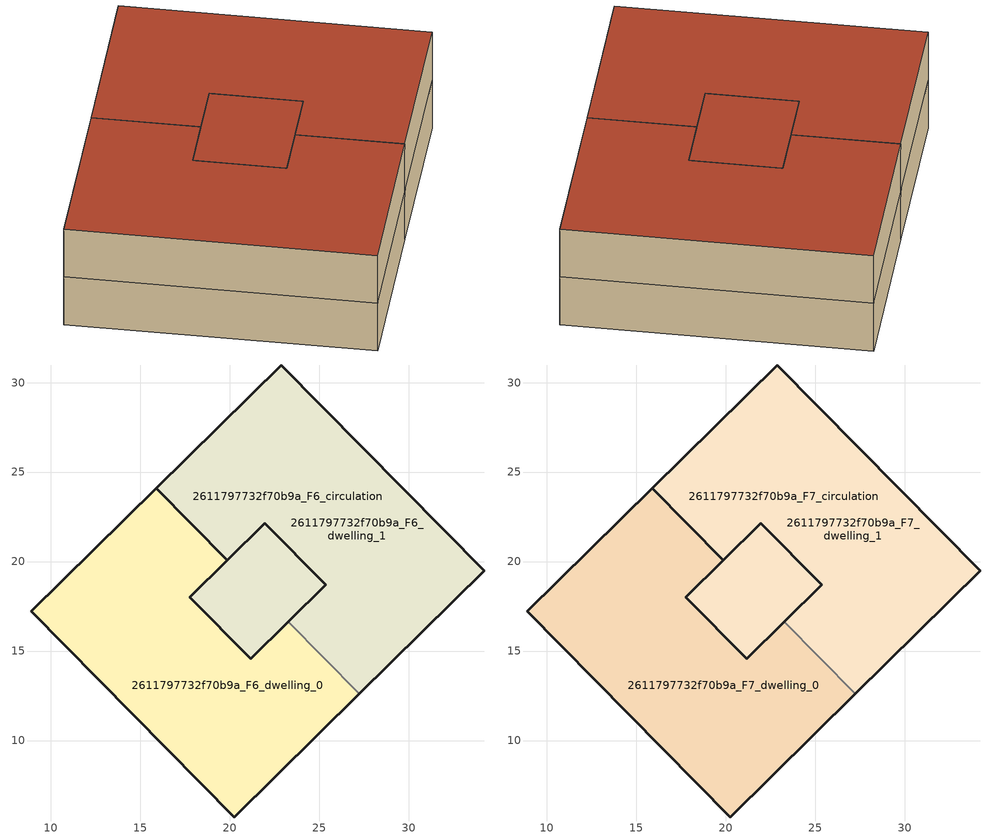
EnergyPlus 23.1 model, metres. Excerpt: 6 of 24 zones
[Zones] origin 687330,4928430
2611797732f70b9a_F6_dwelling_0
 floor to 2611797732f70b9a_F5_dwelling_0 (EU_floor_Construction): 19.86,20.08 17.77,18.02 21.17,14.57 23.26,16.63 27.23,12.61 20.25,5.73 8.92,17.23 15.89,24.11 z18
 wall outside (EU_wall_Construction): 23.26,16.63 21.17,14.57 17.77,18.02 19.86,20.08 15.89,24.11 8.92,17.23 20.25,5.73 27.23,12.61 z18:21
 wall to 2611797732f70b9a_F6_dwelling_1 (EU_wall_Construction): 27.23,12.61 23.26,16.63 z18:21
2611797732f70b9a_F6_dwelling_1
 floor outside (EU_floor_Construction): 22.87,30.98 34.2,19.49 27.23,12.61 23.26,16.63 25.35,18.7 21.95,22.14 19.86,20.08 15.89,24.11 z18; 21.95,22.14 25.35,18.7 23.26,16.63 21.17,14.57 17.77,18.02 z18
 wall outside (EU_wall_Construction): 27.23,12.61 34.2,19.49 22.87,30.98 15.89,24.11 19.86,20.08 21.95,22.14 25.35,18.7 23.26,16.63 z18:21
2611797732f70b9a_F6_circulation
 floor to 2611797732f70b9a_F5_circulation (EU_floor_Construction): 21.95,22.14 25.35,18.7 23.26,16.63 21.17,14.57 17.77,18.02 z18; 22.87,30.98 34.2,19.49 27.23,12.61 23.26,16.63 25.35,18.7 21.95,22.14 19.86,20.08 15.89,24.11 z18
 wall outside (EU_wall_Construction): 25.35,18.7 21.95,22.14 17.77,18.02 21.17,14.57 25.35,18.7 z18:21
2611797732f70b9a_F7_dwelling_0
 floor to 2611797732f70b9a_F6_dwelling_0 (EU_floor_Construction): 19.86,20.08 17.77,18.02 21.17,14.57 23.26,16.63 27.23,12.61 20.25,5.73 8.92,17.23 15.89,24.11 z21
 wall outside (EU_wall_Construction): 23.26,16.63 21.17,14.57 17.77,18.02 19.86,20.08 15.89,24.11 8.92,17.23 20.25,5.73 27.23,12.61 z21:24
 wall to 2611797732f70b9a_F7_dwelling_1 (EU_wall_Construction): 27.23,12.61 23.26,16.63 z21:24
 roof outside (EU_roof_Construction): 27.23,12.61 23.26,16.63 21.17,14.57 17.77,18.02 19.86,20.08 15.89,24.11 8.92,17.23 20.25,5.73 z24
2611797732f70b9a_F7_dwelling_1
 floor outside (EU_floor_Construction): 22.87,30.98 34.2,19.49 27.23,12.61 23.26,16.63 25.35,18.7 21.95,22.14 19.86,20.08 15.89,24.11 z21; 21.95,22.14 25.35,18.7 23.26,16.63 21.17,14.57 17.77,18.02 z21
 wall outside (EU_wall_Construction): 27.23,12.61 34.2,19.49 22.87,30.98 15.89,24.11 19.86,20.08 21.95,22.14 25.35,18.7 23.26,16.63 z21:24
 roof outside (EU_roof_Construction): 34.2,19.49 22.87,30.98 15.89,24.11 19.86,20.08 21.95,22.14 25.35,18.7 23.26,16.63 27.23,12.61 z24; 23.26,16.63 25.35,18.7 21.95,22.14 17.77,18.02 21.17,14.57 z24
2611797732f70b9a_F7_circulation
 floor to 2611797732f70b9a_F6_circulation (EU_floor_Construction): 21.95,22.14 25.35,18.7 23.26,16.63 21.17,14.57 17.77,18.02 z21; 22.87,30.98 34.2,19.49 27.23,12.61 23.26,16.63 25.35,18.7 21.95,22.14 19.86,20.08 15.89,24.11 z21
 wall outside (EU_wall_Construction): 25.35,18.7 21.95,22.14 17.77,18.02 21.17,14.57 25.35,18.7 z21:24
 roof outside (EU_roof_Construction): 34.2,19.49 22.87,30.98 15.89,24.11 19.86,20.08 21.95,22.14 25.35,18.7 23.26,16.63 27.23,12.61 z24; 23.26,16.63 25.35,18.7 21.95,22.14 17.77,18.02 21.17,14.57 z24
[Building]
EU S2 Campaign: North Axis=0; Terrain=City; Solar Distribution=FullExterior
[Site:Location]
Bologna: Latitude=44.5; Longitude=11.25; Time Zone=1; Elevation=37
[SizingPeriod:WeatherFileDays]
AnnualSizingPeriod: Begin Month=1; Begin Day of Month=1; End Month=12; End Day of Month=31; Day of Week for Start Day=Monday; Use Weather File Daylight Saving Period=No; Use Weather File Rain and Snow Indicators=No
[MATERIAL]
EU_InternalMass_Material: Roughness=MediumRough; Thickness=0.1; Conductivity=1; Density=1800; Specific Heat=900; Thermal Absorptance=0.9; Solar Absorptance=0.7; Visible Absorptance=0.7
[MATERIAL:NOMASS] Roughness=MediumRough; Thermal Absorptance=0.9; Solar Absorptance=0.7; Visible Absorptance=0.7
Name | Thermal Resistance
EU_wall_NoMass | 0.905828
EU_roof_NoMass | 0.37593
EU_floor_NoMass | 0.67114
[CONSTRUCTION]
EU_wall_Construction: EU_wall_NoMass
EU_roof_Construction: EU_roof_NoMass
EU_floor_Construction: EU_floor_NoMass
EU_InternalMass_Construction: EU_InternalMass_Material
[ZONE] Type=1; Multiplier=1; Ceiling Height=autocalculate; Floor Area=autocalculate; Part of Total Floor Area=Yes
Name | Volume
2611797732f70b9a_F6_dwelling_0; 2611797732f70b9a_F7_dwelling_0 | 431.834
2611797732f70b9a_F6_dwelling_1; 2611797732f70b9a_F7_dwelling_1 | 517.253
2611797732f70b9a_F6_circulation; 2611797732f70b9a_F7_circulation | 517.252
[INTERNALMASS] Construction=EU_InternalMass_Construction; Surface Area=143.945
Name | Zone or ZoneList
2611797732f70b9a_F6_dwelling_0_EU_InternalMass | 2611797732f70b9a_F6_dwelling_0
2611797732f70b9a_F6_dwelling_1_EU_InternalMass | 2611797732f70b9a_F6_dwelling_1
2611797732f70b9a_F7_dwelling_0_EU_InternalMass | 2611797732f70b9a_F7_dwelling_0
2611797732f70b9a_F7_dwelling_1_EU_InternalMass | 2611797732f70b9a_F7_dwelling_1
[OTHEREQUIPMENT] Fuel Type=Electricity; Design Level Calculation Method=Watts/Area; Power per Zone Floor Area=1; Fraction Latent=0; Fraction Radiant=0; Fraction Lost=0; Carbon Dioxide Generation Rate=0; EndUse Subcategory=EU_Step8_InternalGains
Name | Zone or ZoneList or Space or SpaceList | Schedule
EU_Step8_InternalGain_2611797732f70b9a_F6_dwelling_0_f000 | 2611797732f70b9a_F6_dwelling_0 | EU_Step8_GainSchedule_2611797732f70b9a_F6_dwelling_0_f000
EU_Step8_InternalGain_2611797732f70b9a_F6_dwelling_1_f000 | 2611797732f70b9a_F6_dwelling_1 | EU_Step8_GainSchedule_2611797732f70b9a_F6_dwelling_1_f000
EU_Step8_InternalGain_2611797732f70b9a_F7_dwelling_0_f000 | 2611797732f70b9a_F7_dwelling_0 | EU_Step8_GainSchedule_2611797732f70b9a_F7_dwelling_0_f000
EU_Step8_InternalGain_2611797732f70b9a_F7_dwelling_1_f000 | 2611797732f70b9a_F7_dwelling_1 | EU_Step8_GainSchedule_2611797732f70b9a_F7_dwelling_1_f000
[ZONEINFILTRATION:DESIGNFLOWRATE] Schedule=EU_AlwaysOn; Design Flow Rate Calculation Method=Flow/Area; Flow Rate per Floor Area=0.0005; Constant Term Coefficient=1; Temperature Term Coefficient=0; Velocity Term Coefficient=0; Velocity Squared Term Coefficient=0
Name | Zone or ZoneList or Space or SpaceList
EU_Circulation_Infiltration_2611797732f70b9a_F6_circulation | 2611797732f70b9a_F6_circulation
EU_Circulation_Infiltration_2611797732f70b9a_F7_circulation | 2611797732f70b9a_F7_circulation
[ZONEVENTILATION:DESIGNFLOWRATE] Schedule=EU_AlwaysOn; Design Flow Rate Calculation Method=AirChanges/Hour; Air Changes per Hour=0.73129; Ventilation Type=Natural; Fan Pressure Rise=0; Fan Total Efficiency=1; Constant Term Coefficient=1; Temperature Term Coefficient=0; Velocity Term Coefficient=0; Velocity Squared Term Coefficient=0; Minimum Indoor Temperature=-100; Maximum Indoor Temperature=100; Delta Temperature=-100; Minimum Outdoor Temperature=-100; Maximum Outdoor Temperature=100; Maximum Wind Speed=40
Name | Zone or ZoneList or Space or SpaceList
EU_ConstantAir_2611797732f70b9a_F6_dwelling_0 | 2611797732f70b9a_F6_dwelling_0
EU_ConstantAir_2611797732f70b9a_F6_dwelling_1 | 2611797732f70b9a_F6_dwelling_1
EU_ConstantAir_2611797732f70b9a_F7_dwelling_0 | 2611797732f70b9a_F7_dwelling_0
EU_ConstantAir_2611797732f70b9a_F7_dwelling_1 | 2611797732f70b9a_F7_dwelling_1
[HVACTEMPLATE:ZONE:IDEALLOADSAIRSYSTEM] System Availability Schedule=EU_AlwaysOn; Maximum Heating Supply Air Temperature=50; Minimum Cooling Supply Air Temperature=13; Maximum Heating Supply Air Humidity Ratio=0.0156; Minimum Cooling Supply Air Humidity Ratio=0.0077; Heating Limit=NoLimit; Cooling Limit=NoLimit; Heating Availability Schedule=EU_AlwaysOn; Cooling Availability Schedule=EU_CoolingOff; Dehumidification Control Type=ConstantSensibleHeatRatio; Cooling Sensible Heat Ratio=0.7; Dehumidification Setpoint=60; Humidification Control Type=None; Humidification Setpoint=30; Outdoor Air Method=None; Outdoor Air Flow Rate per Person=0.00944; Outdoor Air Flow Rate per Zone Floor Area=0; Outdoor Air Flow Rate per Zone=0; Demand Controlled Ventilation Type=None; Outdoor Air Economizer Type=NoEconomizer; Heat Recovery Type=None; Sensible Heat Recovery Effectiveness=0.7; Latent Heat Recovery Effectiveness=0.65
Name | Template Thermostat
2611797732f70b9a_F6_dwelling_0 | EU_HeatOnly_2611797732f70b9a_F6_dwelling_0
2611797732f70b9a_F6_dwelling_1 | EU_HeatOnly_2611797732f70b9a_F6_dwelling_1
2611797732f70b9a_F7_dwelling_0 | EU_HeatOnly_2611797732f70b9a_F7_dwelling_0
2611797732f70b9a_F7_dwelling_1 | EU_HeatOnly_2611797732f70b9a_F7_dwelling_1
[SIZING:ZONE] Zone Cooling Design Supply Air Temperature Input Method=SupplyAirTemperature; Zone Cooling Design Supply Air Temperature=13; Zone Heating Design Supply Air Temperature Input Method=SupplyAirTemperature; Zone Heating Design Supply Air Temperature=50; Zone Cooling Design Supply Air Humidity Ratio=0.008; Zone Heating Design Supply Air Humidity Ratio=0.008; Cooling Design Air Flow Method=DesignDay; Cooling Design Air Flow Rate=0; Cooling Minimum Air Flow per Zone Floor Area=0.000762; Cooling Minimum Air Flow=0; Cooling Minimum Air Flow Fraction=0.2; Heating Design Air Flow Method=DesignDay; Heating Design Air Flow Rate=0; Heating Maximum Air Flow per Zone Floor Area=0.002032; Heating Maximum Air Flow=0.141576; Heating Maximum Air Flow Fraction=0.3; Account for Dedicated Outdoor Air System=No; Dedicated Outdoor Air System Control Strategy=NeutralSupplyAir; Dedicated Outdoor Air Low Setpoint Temperature for Design=autosize; Dedicated Outdoor Air High Setpoint Temperature for Design=autosize; Zone Load Sizing Method=Sensible Load Only No Latent Load; Zone Latent Cooling Design Supply Air Humidity Ratio Input Method=HumidityRatioDifference; Zone Cooling Design Supply Air Humidity Ratio Difference=0.005; Zone Latent Heating Design Supply Air Humidity Ratio Input Method=HumidityRatioDifference; Zone Humidification Design Supply Air Humidity Ratio Difference=0.005
2611797732f70b9a_F6_dwelling_0; 2611797732f70b9a_F6_dwelling_1; 2611797732f70b9a_F7_dwelling_0; 2611797732f70b9a_F7_dwelling_1
[SCHEDULE:CONSTANT]
Name | Hourly Value
EU_AlwaysOn | 1
EU_CoolingOff | 0
[SCHEDULE:FILE] Column Number=1; Rows to Skip at Top=0; Number of Hours of Data=8760; Column Separator=Comma; Interpolate to Timestep=No; Minutes per Item=60; Adjust Schedule for Daylight Savings=Yes
Name | File
EU_Step8_GainSchedule_2611797732f70b9a_F6_dwelling_0_f000 | ../../schedules/2611797732f70b9a/2611797732f70b9a_F6_dwelling_0_f000_gain.csv
EU_Step8_GainSchedule_2611797732f70b9a_F6_dwelling_1_f000 | ../../schedules/2611797732f70b9a/2611797732f70b9a_F6_dwelling_1_f000_gain.csv
EU_Step8_GainSchedule_2611797732f70b9a_F7_dwelling_0_f000 | ../../schedules/2611797732f70b9a/2611797732f70b9a_F7_dwelling_0_f000_gain.csv
EU_Step8_GainSchedule_2611797732f70b9a_F7_dwelling_1_f000 | ../../schedules/2611797732f70b9a/2611797732f70b9a_F7_dwelling_1_f000_gain.csv
